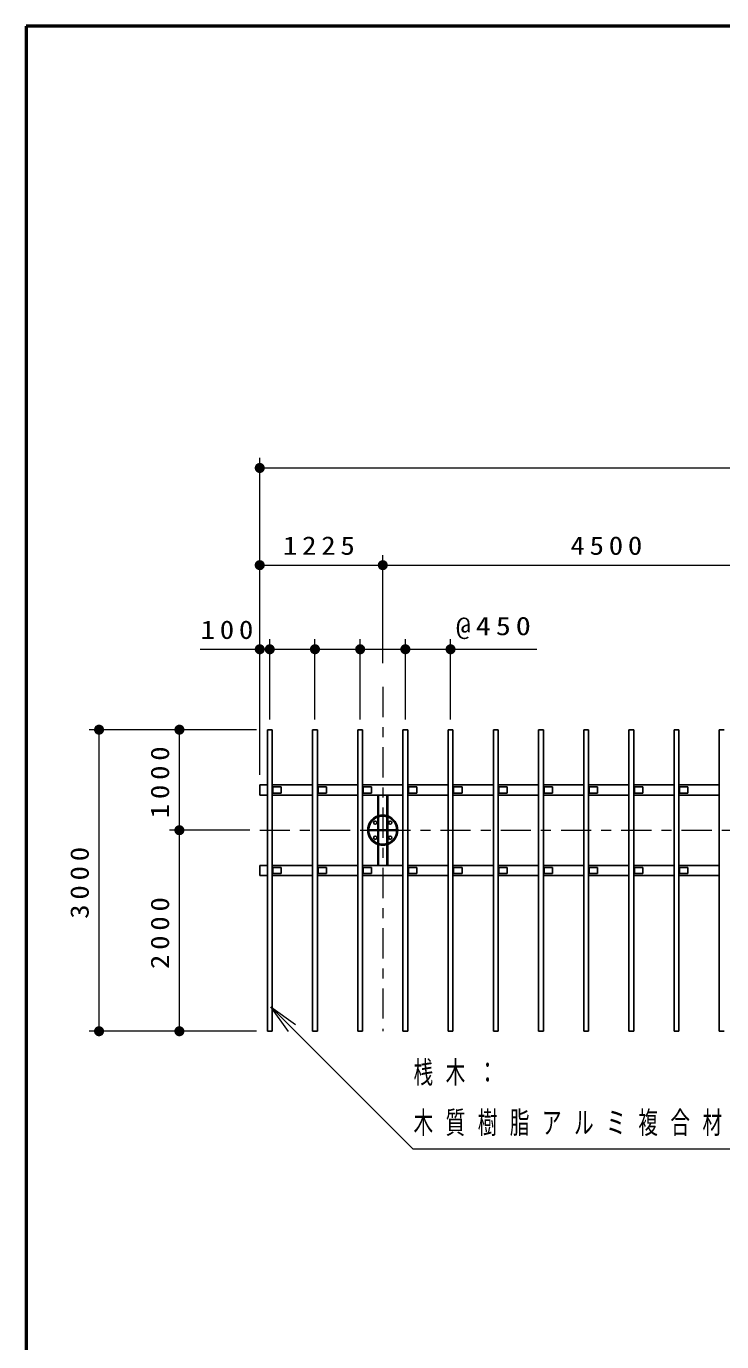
# Model space of a CAD drawing. Units: millimetres on the paper, with parts at other scales. Extents: x -365 to 10, y -38 to 257.
# Drawn here: x -365 to -295.8, y 126.1 to 257 of the extents above; entities that cross this region are included whole.
import ezdxf

# ---------------------------------------------------------------- set-up
doc = ezdxf.new("R2010")
doc.units = ezdxf.units.MM
doc.linetypes.add('USER2', pattern=[6, 3, -1, 1, -1])
doc.layers.add('LY_1', color=7, linetype='Continuous', lineweight=25)
doc.layers.add('LY_2', color=7, linetype='Continuous', lineweight=13)
doc.styles.add('ＭＳ ゴシック', font='')
doc.styles.get('ＭＳ ゴシック').set_extended_font_data('MS Gothic')

# ---------------------------------------------------------------- blocks, each defined once
blk = doc.blocks.new('filled_dot')
at = {"color": 0, "linetype": 'Continuous', "lineweight": -2, "const_width": 1.25}
blk.add_lwpolyline([(-0.625, 0, 1), (0.625, 0, 1)], format="xyb", close=True, dxfattribs=at)

msp = doc.modelspace()

# ---------------------------------------------------------------- linework, layer by layer
at = {"layer": 'LY_1', "lineweight": 13}
for p, q in [((-341.755, 182.524), (-341.755, 214.06)), ((-341.755, 213.06), (-182.255, 213.06)), ((-329.505, 193.658), (-329.505, 204.393)), ((-341.755, 203.393), (-329.505, 203.393)), ((-329.505, 203.393), (-284.505, 203.393)), ((-347.698, 195.024), (-340.755, 195.024)), ((-343.755, 195.024), (-333.255, 195.024)), ((-341.755, 182.524), (-341.755, 196.024)), ((-340.755, 188.024), (-340.755, 196.024)), ((-339.255, 195.024), (-328.755, 195.024)), ((-336.255, 188.024), (-336.255, 196.024)), ((-336.255, 188.024), (-336.255, 196.024)), ((-334.755, 195.024), (-324.255, 195.024)), ((-331.755, 188.024), (-331.755, 196.024)), ((-331.755, 188.024), (-331.755, 196.024)), ((-330.255, 195.024), (-319.755, 195.024)), ((-327.255, 188.024), (-327.255, 196.024)), ((-327.255, 188.024), (-327.255, 196.024)), ((-322.755, 188.024), (-322.755, 196.024)), ((-322.755, 188.024), (-322.755, 196.024)), ((-322.755, 195.024), (-314.176, 195.024)), ((-342.08, 187.024), (-358.755, 187.024)), ((-357.755, 157.024), (-357.755, 187.024)), ((-349.755, 177.024), (-349.755, 187.024)), ((-342.755, 177.024), (-350.755, 177.024)), ((-349.755, 157.024), (-349.755, 177.024)), ((-338.891, 156.987), (-340.659, 159.461)), ((-340.659, 159.461), (-338.184, 157.694)), ((-340.659, 159.461), (-338.537, 157.34)), ((-342.08, 157.024), (-358.755, 157.024))]:
    msp.add_line(p, q, dxfattribs=at)
at = {"layer": 'LY_1', "linetype": 'USER2', "lineweight": 13}
for p, q in [((-329.505, 191.275), (-329.505, 157.024)), ((-341.755, 177.024), (-182.255, 177.024))]:
    msp.add_line(p, q, dxfattribs=at)
at = {"layer": 'LY_1', "color": 40}
for p, q in [((-340.995, 187.024), (-340.995, 157.024)), ((-340.995, 187.024), (-340.515, 187.024)), ((-340.515, 187.024), (-340.515, 157.024)), ((-336.495, 187.024), (-336.495, 157.024)), ((-336.495, 187.024), (-336.015, 187.024)), ((-336.015, 187.024), (-336.015, 157.024)), ((-331.995, 187.024), (-331.995, 157.024)), ((-331.995, 187.024), (-331.515, 187.024)), ((-331.515, 187.024), (-331.515, 157.024)), ((-327.495, 187.024), (-327.495, 157.024)), ((-327.495, 187.024), (-327.015, 187.024)), ((-327.015, 187.024), (-327.015, 157.024)), ((-322.995, 187.024), (-322.995, 157.024)), ((-322.995, 187.024), (-322.515, 187.024)), ((-322.515, 187.024), (-322.515, 157.024)), ((-318.495, 187.024), (-318.495, 157.024)), ((-318.495, 187.024), (-318.015, 187.024)), ((-318.015, 187.024), (-318.015, 157.024)), ((-313.995, 187.024), (-313.995, 157.024)), ((-313.995, 187.024), (-313.515, 187.024)), ((-313.515, 187.024), (-313.515, 157.024)), ((-309.495, 187.024), (-309.495, 157.024)), ((-309.495, 187.024), (-309.015, 187.024)), ((-309.015, 187.024), (-309.015, 157.024)), ((-304.995, 187.024), (-304.995, 157.024)), ((-304.995, 187.024), (-304.515, 187.024)), ((-304.515, 187.024), (-304.515, 157.024)), ((-300.495, 187.024), (-300.495, 157.024)), ((-300.495, 187.024), (-300.015, 187.024)), ((-300.015, 187.024), (-300.015, 157.024)), ((-295.995, 187.024), (-295.995, 157.024)), ((-295.995, 187.024), (-295.515, 187.024)), ((-340.995, 157.024), (-340.515, 157.024)), ((-336.495, 157.024), (-336.015, 157.024)), ((-331.995, 157.024), (-331.515, 157.024)), ((-327.495, 157.024), (-327.015, 157.024)), ((-322.995, 157.024), (-322.515, 157.024)), ((-318.495, 157.024), (-318.015, 157.024)), ((-313.995, 157.024), (-313.515, 157.024)), ((-309.495, 157.024), (-309.015, 157.024)), ((-304.995, 157.024), (-304.515, 157.024)), ((-300.495, 157.024), (-300.015, 157.024)), ((-295.995, 157.024), (-295.515, 157.024))]:
    msp.add_line(p, q, dxfattribs=at)
at = {"layer": 'LY_1'}
for p, q in [((-341.755, 181.524), (-341.055, 181.524)), ((-341.755, 181.524), (-341.755, 180.524)), ((-340.515, 181.524), (-336.495, 181.524)), ((-340.515, 181.324), (-340.515, 180.724)), ((-340.515, 181.324), (-339.615, 181.324)), ((-340.515, 180.724), (-339.615, 180.724)), ((-340.445, 181.324), (-340.445, 180.724)), ((-339.615, 181.324), (-339.615, 180.724)), ((-336.015, 181.524), (-331.995, 181.524)), ((-336.015, 181.324), (-336.015, 180.724)), ((-336.015, 181.324), (-335.115, 181.324)), ((-336.015, 180.724), (-335.115, 180.724)), ((-335.945, 181.324), (-335.945, 180.724)), ((-335.115, 181.324), (-335.115, 180.724)), ((-331.515, 181.524), (-327.495, 181.524)), ((-331.515, 181.324), (-331.515, 180.724)), ((-331.515, 181.324), (-330.615, 181.324)), ((-331.515, 180.724), (-330.615, 180.724)), ((-331.445, 181.324), (-331.445, 180.724)), ((-330.615, 181.324), (-330.615, 180.724)), ((-327.015, 181.524), (-322.995, 181.524)), ((-327.015, 181.324), (-327.015, 180.724)), ((-327.015, 181.324), (-326.115, 181.324)), ((-327.015, 180.724), (-326.115, 180.724)), ((-326.945, 181.324), (-326.945, 180.724)), ((-326.115, 181.324), (-326.115, 180.724)), ((-322.515, 181.524), (-318.495, 181.524)), ((-322.515, 181.324), (-322.515, 180.724)), ((-322.515, 181.324), (-321.615, 181.324)), ((-322.515, 180.724), (-321.615, 180.724)), ((-322.445, 181.324), (-322.445, 180.724)), ((-321.615, 181.324), (-321.615, 180.724)), ((-318.015, 181.524), (-313.995, 181.524)), ((-318.015, 181.324), (-318.015, 180.724)), ((-318.015, 181.324), (-317.115, 181.324)), ((-318.015, 180.724), (-317.115, 180.724)), ((-317.945, 181.324), (-317.945, 180.724)), ((-317.115, 181.324), (-317.115, 180.724)), ((-313.515, 181.524), (-309.495, 181.524)), ((-313.515, 181.324), (-313.515, 180.724)), ((-313.515, 181.324), (-312.615, 181.324)), ((-313.515, 180.724), (-312.615, 180.724)), ((-313.445, 181.324), (-313.445, 180.724)), ((-312.615, 181.324), (-312.615, 180.724)), ((-309.015, 181.524), (-304.995, 181.524)), ((-309.015, 181.324), (-309.015, 180.724)), ((-309.015, 181.324), (-308.115, 181.324)), ((-309.015, 180.724), (-308.115, 180.724)), ((-308.945, 181.324), (-308.945, 180.724)), ((-308.115, 181.324), (-308.115, 180.724)), ((-304.515, 181.524), (-300.495, 181.524)), ((-304.515, 181.324), (-304.515, 180.724)), ((-304.515, 181.324), (-303.615, 181.324)), ((-304.515, 180.724), (-303.615, 180.724)), ((-304.445, 181.324), (-304.445, 180.724)), ((-303.615, 181.324), (-303.615, 180.724)), ((-300.015, 181.524), (-295.995, 181.524)), ((-300.015, 181.324), (-300.015, 180.724)), ((-300.015, 181.324), (-299.115, 181.324)), ((-300.015, 180.724), (-299.115, 180.724)), ((-299.945, 181.324), (-299.945, 180.724)), ((-299.115, 181.324), (-299.115, 180.724)), ((-341.755, 180.524), (-341.055, 180.524)), ((-340.515, 180.524), (-336.495, 180.524)), ((-336.015, 180.524), (-331.995, 180.524)), ((-331.515, 180.524), (-327.495, 180.524)), ((-330.005, 180.524), (-330.005, 173.524)), ((-329.915, 180.524), (-329.915, 173.524)), ((-329.095, 180.524), (-329.095, 173.524)), ((-329.005, 180.524), (-329.005, 173.524)), ((-327.015, 180.524), (-322.995, 180.524)), ((-322.515, 180.524), (-318.495, 180.524)), ((-318.015, 180.524), (-313.995, 180.524)), ((-313.515, 180.524), (-309.495, 180.524)), ((-309.015, 180.524), (-304.995, 180.524)), ((-304.515, 180.524), (-300.495, 180.524)), ((-300.015, 180.524), (-295.995, 180.524)), ((-330.805, 177.069), (-330.805, 176.979)), ((-330.805, 177.069), (-330.005, 177.069)), ((-330.805, 176.979), (-330.005, 176.979)), ((-329.915, 177.069), (-329.095, 177.069)), ((-329.915, 176.979), (-329.095, 176.979)), ((-328.205, 177.069), (-329.005, 177.069)), ((-328.205, 176.979), (-329.005, 176.979)), ((-328.205, 177.069), (-328.205, 176.979)), ((-341.755, 173.524), (-341.055, 173.524)), ((-341.755, 173.524), (-341.755, 172.524)), ((-340.515, 173.524), (-336.495, 173.524)), ((-340.515, 173.324), (-340.515, 172.724)), ((-340.515, 173.324), (-339.615, 173.324)), ((-340.445, 173.324), (-340.445, 172.724)), ((-339.615, 173.324), (-339.615, 172.724)), ((-336.015, 173.524), (-331.995, 173.524)), ((-336.015, 173.324), (-336.015, 172.724)), ((-336.015, 173.324), (-335.115, 173.324)), ((-335.945, 173.324), (-335.945, 172.724)), ((-335.115, 173.324), (-335.115, 172.724)), ((-331.515, 173.524), (-327.495, 173.524)), ((-331.515, 173.324), (-331.515, 172.724)), ((-331.515, 173.324), (-330.615, 173.324)), ((-331.445, 173.324), (-331.445, 172.724)), ((-330.615, 173.324), (-330.615, 172.724)), ((-327.015, 173.524), (-322.995, 173.524)), ((-327.015, 173.324), (-327.015, 172.724)), ((-327.015, 173.324), (-326.115, 173.324)), ((-326.945, 173.324), (-326.945, 172.724)), ((-326.115, 173.324), (-326.115, 172.724)), ((-322.515, 173.524), (-318.495, 173.524)), ((-322.515, 173.324), (-322.515, 172.724)), ((-322.515, 173.324), (-321.615, 173.324)), ((-322.445, 173.324), (-322.445, 172.724)), ((-321.615, 173.324), (-321.615, 172.724)), ((-318.015, 173.524), (-313.995, 173.524)), ((-318.015, 173.324), (-318.015, 172.724)), ((-318.015, 173.324), (-317.115, 173.324)), ((-317.945, 173.324), (-317.945, 172.724)), ((-317.115, 173.324), (-317.115, 172.724)), ((-313.515, 173.524), (-309.495, 173.524)), ((-313.515, 173.324), (-313.515, 172.724)), ((-313.515, 173.324), (-312.615, 173.324)), ((-313.445, 173.324), (-313.445, 172.724)), ((-312.615, 173.324), (-312.615, 172.724)), ((-309.015, 173.524), (-304.995, 173.524)), ((-309.015, 173.324), (-309.015, 172.724)), ((-309.015, 173.324), (-308.115, 173.324)), ((-308.945, 173.324), (-308.945, 172.724)), ((-308.115, 173.324), (-308.115, 172.724)), ((-304.515, 173.524), (-300.495, 173.524)), ((-304.515, 173.324), (-304.515, 172.724)), ((-304.515, 173.324), (-303.615, 173.324)), ((-304.445, 173.324), (-304.445, 172.724)), ((-303.615, 173.324), (-303.615, 172.724)), ((-300.015, 173.524), (-295.995, 173.524)), ((-300.015, 173.324), (-300.015, 172.724)), ((-300.015, 173.324), (-299.115, 173.324)), ((-299.945, 173.324), (-299.945, 172.724)), ((-299.115, 173.324), (-299.115, 172.724)), ((-341.755, 172.524), (-341.055, 172.524)), ((-340.515, 172.724), (-339.615, 172.724)), ((-340.515, 172.524), (-336.495, 172.524)), ((-336.015, 172.724), (-335.115, 172.724)), ((-336.015, 172.524), (-331.995, 172.524)), ((-331.515, 172.724), (-330.615, 172.724)), ((-331.515, 172.524), (-327.495, 172.524)), ((-327.015, 172.724), (-326.115, 172.724)), ((-327.015, 172.524), (-322.995, 172.524)), ((-322.515, 172.724), (-321.615, 172.724)), ((-322.515, 172.524), (-318.495, 172.524)), ((-318.015, 172.724), (-317.115, 172.724)), ((-318.015, 172.524), (-313.995, 172.524)), ((-313.515, 172.724), (-312.615, 172.724)), ((-313.515, 172.524), (-309.495, 172.524)), ((-309.015, 172.724), (-308.115, 172.724)), ((-309.015, 172.524), (-304.995, 172.524)), ((-304.515, 172.724), (-303.615, 172.724)), ((-304.515, 172.524), (-300.495, 172.524)), ((-300.015, 172.724), (-299.115, 172.724)), ((-300.015, 172.524), (-295.995, 172.524))]:
    msp.add_line(p, q, dxfattribs=at)
at = {"layer": 'LY_1', "lineweight": 13}
msp.add_lwpolyline([(-340.659, 159.461), (-326.517, 145.319), (-274.994, 145.319)], dxfattribs=at)
at = {"layer": 'LY_1'}
for centre in [(-330.255, 177.774), (-328.755, 177.774), (-330.255, 176.274), (-328.755, 176.274)]:
    msp.add_circle(centre, 0.16, dxfattribs=at)
for radius, start, end in [(1.5, 109.47122, 250.52878), (1.45, 110.17125, 249.82873), (1.4, 110.92484, 249.07514), (1.5, 74.13835, 105.86407), (1.45, 73.5749, 106.42512), (1.4, 72.97073, 107.02929), (1.5, 289.47122, 70.52878), (1.45, 290.17123, 69.82871), (1.4, 290.92482, 69.07512), (1.4, 252.97071, 287.02927), (1.45, 253.57488, 286.4251), (1.5, 254.13593, 285.86165)]:
    msp.add_arc((-329.505, 177.024), radius, start, end, dxfattribs=at)
at = {"layer": 'LY_2', "lineweight": 50}
for p, q in [((0, 257), (-365, 257)), ((-365, 257), (-365, 0))]:
    msp.add_line(p, q, dxfattribs=at)

# ---------------------------------------------------------------- block references
at = {"layer": 'LY_1', "lineweight": 13, "xscale": 0.4, "yscale": 0.4}
for p in [(-341.755, 213.06), (-341.755, 203.393), (-341.755, 195.024), (-336.255, 195.024), (-331.755, 195.024), (-327.255, 195.024), (-322.755, 195.024), (-322.755, 195.024)]:
    msp.add_blockref('filled_dot', p, dxfattribs=at)
for p, rotation in [((-329.505, 203.393), 180), ((-340.755, 195.024), 180), ((-340.755, 195.024), 180), ((-336.255, 195.024), 180), ((-331.755, 195.024), 180), ((-327.255, 195.024), 180), ((-357.755, 187.024), 270), ((-349.755, 187.024), 270), ((-349.755, 177.024), 90), ((-357.755, 157.024), 90), ((-349.755, 157.024), 90)]:
    msp.add_blockref('filled_dot', p, dxfattribs=dict(at, rotation=rotation))

# ---------------------------------------------------------------- texts
at = {"layer": 'LY_1', "style": 'ＭＳ ゴシック'}
for s, insert, char_height, attachment_point in [('\\T1.33;\\W1.15;1225', (-335.63, 204.393), 1.833, 8), ('\\T1.33;\\W1.15;4500', (-307.005, 204.393), 1.833, 8), ('\\T1.33;\\W1.15;100', (-344.782, 196.024), 1.833, 8), ('\\T1.33;\\W1.2;@450', (-318.249, 196.024), 1.833, 8), ('\\T1.64;\\W0.65;桟木：', (-326.44, 152.819), 2.199, 4), ('\\T1.64;\\W0.65;木質樹脂アルミ複合材\u3000１４５×４８', (-326.44, 147.819), 2.199, 4)]:
    msp.add_mtext(s, dxfattribs=dict(at, insert=insert, char_height=char_height, attachment_point=attachment_point))
at = {"layer": 'LY_1', "char_height": 1.833, "attachment_point": 8, "rotation": 90, "style": 'ＭＳ ゴシック'}
for s, insert in [('\\T1.33;\\W1.15;1000', (-350.755, 182.024)), ('\\T1.33;\\W1.15;3000', (-358.755, 172.024)), ('\\T1.33;\\W1.15;2000', (-350.755, 167.024))]:
    msp.add_mtext(s, dxfattribs=dict(at, insert=insert))

doc.saveas('drawing.dxf')
